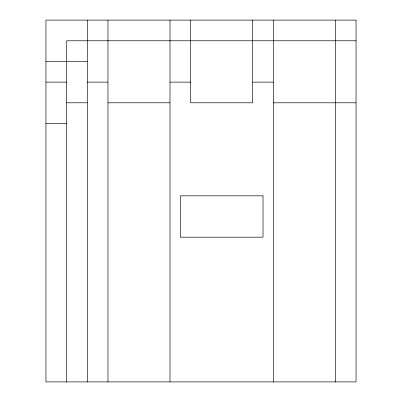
<?xml version="1.0" encoding="UTF-8"?>
<svg xmlns="http://www.w3.org/2000/svg" width="402" height="402" viewBox="0 0 402 402"><rect width="100%" height="100%" fill="white"/><g stroke="black" fill="none" stroke-linecap="round" stroke-linejoin="round"><path stroke-width="0.6" d="M356.056 40.773L66.616 40.773L66.616 381.9M45.944 61.451L87.289 61.451M45.944 82.124L66.616 82.124M87.289 82.124L107.967 82.124M169.991 82.124L190.664 82.124M252.687 82.124L273.36 82.124M66.616 102.796L87.289 102.796M107.967 102.796L169.991 102.796M273.36 102.796L356.056 102.796M45.944 123.469L66.616 123.469M335.384 20.1L335.384 381.9M273.36 20.1L273.36 381.9M252.687 20.1L252.687 102.796L190.664 102.796L190.664 20.1M169.991 20.1L169.991 381.9M107.967 20.1L107.967 381.9M87.289 20.1L87.289 381.9M356.056 20.1L45.944 20.1L45.944 381.9L356.056 381.9L356.056 20.1M263.024 195.829L180.327 195.829L180.327 237.18L263.024 237.18L263.024 195.829"/></g></svg>
